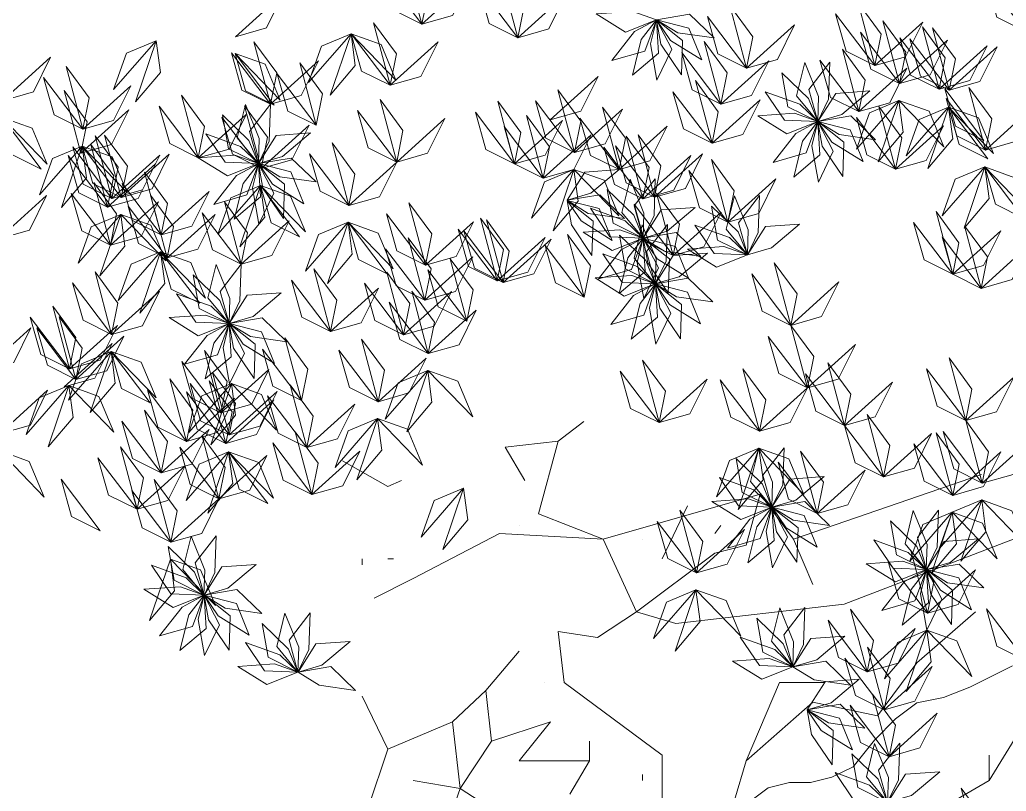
# Model space of a CAD drawing. Header units: inches. Extents: x 4350 to 28384, y -6772 to 993.
# Drawn here: x 19283.8 to 19375.3, y -796.6 to -725.1 of the extents above; entities that cross this region are included whole.
import ezdxf

# ---------------------------------------------------------------- set-up
doc = ezdxf.new("R2010")
doc.units = ezdxf.units.IN
doc.header["$MEASUREMENT"] = 0
doc.layers.add('ARREDAMENTO', color=2, linetype='Continuous', lineweight=18)

# ---------------------------------------------------------------- blocks, each defined once
blk = doc.blocks.new('jacaranda')
at = {"layer": 'ARREDAMENTO'}
for p, q in [((13867.78, 19412.984), (13865.418, 19414.801)), ((13869.598, 19406.259), (13867.78, 19412.984)), ((13872.687, 19412.439), (13867.78, 19412.984)), ((13870.87, 19409.349), (13872.687, 19412.439)), ((13872.687, 19412.439), (13872.687, 19412.439)), ((13887.772, 19411.166), (13883.592, 19408.804)), ((13841.246, 19397.899), (13811.44, 19409.349)), ((13828.524, 19409.894), (13845.971, 19403.897)), ((13883.592, 19408.804), (13882.32, 19409.349)), ((13845.971, 19403.897), (13849.061, 19408.077)), ((13850.333, 19403.351), (13849.061, 19408.077)), ((13849.061, 19408.077), (13863.6, 19403.897)), ((13855.785, 19406.986), (13858.148, 19402.079)), ((13863.6, 19403.897), (13869.598, 19406.259)), ((13852.696, 19405.169), (13853.241, 19404.442)), ((13871.415, 19405.169), (13871.415, 19405.169)), ((13845.971, 19403.897), (13844.154, 19399.716)), ((13859.965, 19403.897), (13859.965, 19403.897)), ((13863.6, 19403.897), (13860.511, 19397.172)), ((13873.233, 19404.442), (13863.6, 19403.897)), ((13881.229, 19400.262), (13873.233, 19404.442)), ((13853.241, 19402.624), (13850.333, 19403.351)), ((13860.511, 19397.172), (13853.241, 19402.624)), ((13883.047, 19402.079), (13883.592, 19402.079)), ((13885.955, 19402.079), (13885.955, 19401.534)), ((13884.864, 19398.444), (13881.229, 19400.262)), ((13856.876, 19396.082), (13841.246, 19397.899)), ((13834.521, 19392.447), (13829.069, 19397.172)), ((13860.511, 19397.172), (13856.876, 19396.082)), ((13864.145, 19394.809), (13860.511, 19397.172)), ((13860.511, 19397.172), (13864.145, 19394.809)), ((13867.78, 19395.355), (13864.145, 19394.809)), ((13867.235, 19390.629), (13867.78, 19395.355)), ((13874.505, 19389.902), (13871.415, 19393.537)), ((13838.156, 19387.54), (13834.521, 19392.447)), ((13843.063, 19390.629), (13847.243, 19390.629)), ((13847.243, 19390.629), (13850.333, 19383.359)), ((13858.148, 19383.905), (13867.235, 19390.629)), ((13869.053, 19390.629), (13869.053, 19390.629)), ((13873.96, 19385.177), (13874.505, 19389.902)), ((13874.505, 19389.902), (13877.595, 19386.994)), ((13883.592, 19384.45), (13885.955, 19389.357)), ((13844.154, 19388.812), (13838.156, 19387.54)), ((13850.333, 19383.359), (13844.154, 19388.812)), ((13871.415, 19383.359), (13868.507, 19386.994)), ((13868.507, 19386.994), (13873.96, 19385.177)), ((13877.595, 19386.994), (13876.868, 19380.815)), ((13883.592, 19384.45), (13877.595, 19386.994)), ((13827.797, 19381.542), (13824.889, 19386.267)), ((13864.872, 19383.359), (13864.872, 19385.177)), ((13873.96, 19385.177), (13873.96, 19385.177)), ((13873.96, 19385.177), (13876.868, 19380.815)), ((13827.797, 19383.905), (13827.797, 19383.905)), ((13827.797, 19383.905), (13827.797, 19381.542)), ((13858.148, 19378.998), (13858.148, 19383.905)), ((13885.41, 19378.998), (13883.592, 19384.45)), ((13851.423, 19379.725), (13850.333, 19383.359)), ((13871.415, 19383.359), (13864.872, 19383.359)), ((13864.872, 19383.359), (13866.69, 19380.27)), ((13859.965, 19382.087), (13859.965, 19381.542)), ((13832.158, 19378.998), (13827.797, 19381.542)), ((13876.868, 19380.815), (13881.229, 19381.542)), ((13876.868, 19380.815), (13873.233, 19378.452)), ((13879.412, 19373.545), (13876.868, 19380.815))]:
    blk.add_line(p, q, dxfattribs=at)
at = {"layer": 'ARREDAMENTO', "lineweight": 0}
for points in [[(13880.426, 19451.644), (13879.841, 19454.55), (13881.969, 19457.44), (13880.426, 19451.644)], [(13871.516, 19450.384), (13870.931, 19453.29), (13873.058, 19456.18), (13871.516, 19450.384)], [(13880.426, 19451.644), (13883.08, 19452.965), (13884.057, 19456.418), (13880.426, 19451.644)], [(13824.431, 19450.95), (13827.085, 19452.271), (13828.062, 19455.725), (13824.431, 19450.95)], [(13871.516, 19450.384), (13874.169, 19451.705), (13875.146, 19455.158), (13871.516, 19450.384)], [(13880.426, 19451.644), (13877.574, 19452.451), (13875.974, 19455.663), (13880.426, 19451.644)], [(13871.516, 19450.384), (13868.663, 19451.191), (13867.063, 19454.403), (13871.516, 19450.384)], [(13897.698, 19450.477), (13894.846, 19451.283), (13893.246, 19454.496), (13897.698, 19450.477)], [(13838.424, 19447.804), (13837.839, 19450.711), (13839.967, 19453.601), (13838.424, 19447.804)], [(13850.307, 19447.563), (13849.722, 19450.469), (13851.85, 19453.359), (13850.307, 19447.563)], [(13838.424, 19447.804), (13841.078, 19449.126), (13842.055, 19452.579), (13838.424, 19447.804)], [(13850.307, 19447.563), (13852.961, 19448.884), (13853.938, 19452.337), (13850.307, 19447.563)], [(13853.321, 19450.358), (13856.696, 19450.832), (13858.657, 19452.048), (13855.615, 19452.562), (13853.321, 19450.358)], [(13864.244, 19452.587), (13860.844, 19452.824), (13858.674, 19452.043), (13861.542, 19450.907), (13864.244, 19452.587)], [(13831.524, 19445.511), (13830.939, 19448.417), (13833.066, 19451.307), (13831.524, 19445.511)], [(13832.46, 19445.601), (13831.876, 19448.507), (13834.003, 19451.397), (13832.46, 19445.601)], [(13838.424, 19447.804), (13835.572, 19448.611), (13833.972, 19451.824), (13838.424, 19447.804)], [(13836.119, 19446.134), (13835.535, 19449.04), (13837.662, 19451.93), (13836.119, 19446.134)], [(13850.307, 19447.563), (13847.455, 19448.369), (13845.855, 19451.582), (13850.307, 19447.563)], [(13854.47, 19448.33), (13857.36, 19450.136), (13858.657, 19452.044), (13855.669, 19451.277), (13854.47, 19448.33)], [(13856.344, 19446.945), (13858.25, 19449.77), (13858.659, 19452.041), (13856.241, 19450.125), (13856.344, 19446.945)], [(13858.62, 19446.442), (13859.212, 19449.798), (13858.661, 19452.038), (13857.232, 19449.305), (13858.62, 19446.442)], [(13860.904, 19446.908), (13860.079, 19450.215), (13858.665, 19452.037), (13858.471, 19448.959), (13860.904, 19446.908)], [(13862.8, 19448.262), (13860.702, 19450.948), (13858.669, 19452.038), (13859.744, 19449.147), (13862.8, 19448.262)], [(13883.368, 19445.968), (13882.783, 19448.874), (13884.91, 19451.764), (13883.368, 19445.968)], [(13832.46, 19445.601), (13835.114, 19446.922), (13836.091, 19450.375), (13832.46, 19445.601)], [(13836.119, 19446.134), (13838.773, 19447.455), (13839.75, 19450.908), (13836.119, 19446.134)], [(13886.998, 19450.742), (13884.206, 19449.746), (13882.825, 19446.434), (13886.998, 19450.742)], [(13883.368, 19445.968), (13886.021, 19447.289), (13886.998, 19450.742), (13883.368, 19445.968)], [(13883.368, 19445.968), (13886.021, 19447.289), (13886.998, 19450.742), (13883.368, 19445.968)], [(13886.998, 19450.742), (13886.609, 19447.803), (13888.924, 19445.062), (13886.998, 19450.742)], [(13886.998, 19450.742), (13889.735, 19449.601), (13890.94, 19446.221), (13886.998, 19450.742)], [(13831.524, 19445.511), (13828.671, 19446.317), (13827.072, 19449.53), (13831.524, 19445.511)], [(13832.46, 19445.601), (13829.608, 19446.408), (13828.008, 19449.62), (13832.46, 19445.601)], [(13831.524, 19445.511), (13834.178, 19446.832), (13835.155, 19450.285), (13831.524, 19445.511)], [(13836.119, 19446.134), (13833.267, 19446.941), (13831.667, 19450.153), (13836.119, 19446.134)], [(13852.696, 19444.228), (13852.111, 19447.134), (13854.238, 19450.024), (13852.696, 19444.228)], [(13883.368, 19445.968), (13880.515, 19446.774), (13878.916, 19449.987), (13883.368, 19445.968)], [(13894.462, 19444.208), (13893.877, 19447.114), (13896.005, 19450.004), (13894.462, 19444.208)], [(13905.07, 19450.103), (13904.681, 19447.164), (13906.996, 19444.423), (13905.07, 19450.103)], [(13905.07, 19450.103), (13907.806, 19448.962), (13909.012, 19445.582), (13905.07, 19450.103)], [(13839.883, 19443.534), (13839.298, 19446.44), (13841.426, 19449.33), (13839.883, 19443.534)], [(13852.696, 19444.228), (13855.349, 19445.549), (13856.326, 19449.002), (13852.696, 19444.228)], [(13897.75, 19448.91), (13894.958, 19447.914), (13893.577, 19444.602), (13897.75, 19448.91)], [(13894.12, 19444.136), (13896.773, 19445.457), (13897.75, 19448.91), (13894.12, 19444.136)], [(13894.462, 19444.208), (13897.116, 19445.529), (13898.093, 19448.982), (13894.462, 19444.208)], [(13919.307, 19444.545), (13916.455, 19445.352), (13914.855, 19448.564), (13919.307, 19444.545)], [(13919.307, 19444.545), (13916.455, 19445.352), (13914.855, 19448.564), (13919.307, 19444.545)], [(13839.883, 19443.534), (13842.537, 19444.855), (13843.514, 19448.308), (13839.883, 19443.534)], [(13842.578, 19448.103), (13842.697, 19444.697), (13843.701, 19442.62), (13844.53, 19445.591), (13842.578, 19448.103)], [(13844.908, 19448.084), (13843.631, 19444.924), (13843.704, 19442.618), (13845.67, 19444.995), (13844.908, 19448.084)], [(13852.696, 19444.228), (13849.843, 19445.034), (13848.243, 19448.247), (13852.696, 19444.228)], [(13890.214, 19442.264), (13889.629, 19445.171), (13891.757, 19448.061), (13890.214, 19442.264)], [(13894.462, 19444.208), (13891.61, 19445.015), (13890.01, 19448.227), (13894.462, 19444.208)], [(13911.882, 19441.904), (13911.297, 19444.81), (13913.424, 19447.7), (13911.882, 19441.904)], [(13839.883, 19443.534), (13837.031, 19444.341), (13835.431, 19447.553), (13839.883, 19443.534)], [(13847.029, 19447.119), (13844.578, 19444.751), (13843.706, 19442.615), (13846.469, 19443.986), (13847.029, 19447.119)], [(13868.528, 19442.759), (13865.675, 19443.565), (13864.076, 19446.778), (13868.528, 19442.759)], [(13890.214, 19442.264), (13892.868, 19443.585), (13893.845, 19447.038), (13890.214, 19442.264)], [(13853.515, 19440.604), (13852.93, 19443.51), (13855.058, 19446.4), (13853.515, 19440.604)], [(13911.882, 19441.904), (13909.029, 19442.711), (13907.43, 19445.923), (13911.882, 19441.904)], [(13911.882, 19441.904), (13914.536, 19443.225), (13915.513, 19446.678), (13911.882, 19441.904)], [(13828.16, 19439.972), (13827.575, 19442.878), (13829.703, 19445.768), (13828.16, 19439.972)], [(13828.16, 19439.972), (13827.575, 19442.878), (13829.703, 19445.768), (13828.16, 19439.972)], [(13828.288, 19440.86), (13830.942, 19442.181), (13831.919, 19445.634), (13828.288, 19440.86)], [(13838.867, 19445.453), (13841.478, 19443.262), (13843.693, 19442.619), (13842.041, 19445.223), (13838.867, 19445.453)], [(13848.575, 19445.374), (13845.372, 19444.208), (13843.707, 19442.612), (13846.789, 19442.74), (13848.575, 19445.374)], [(13853.515, 19440.604), (13856.169, 19441.925), (13857.146, 19445.378), (13853.515, 19440.604)], [(13866.269, 19439.746), (13865.684, 19442.652), (13867.812, 19445.542), (13866.269, 19439.746)], [(13901.162, 19439.257), (13900.577, 19442.163), (13902.704, 19445.053), (13901.162, 19439.257)], [(13912.066, 19439.688), (13911.481, 19442.595), (13913.608, 19445.485), (13912.066, 19439.688)], [(13828.16, 19439.972), (13825.308, 19440.778), (13823.708, 19443.991), (13828.16, 19439.972)], [(13828.16, 19439.972), (13825.308, 19440.778), (13823.708, 19443.991), (13828.16, 19439.972)], [(13828.16, 19439.972), (13830.814, 19441.293), (13831.791, 19444.746), (13828.16, 19439.972)], [(13828.16, 19439.972), (13830.814, 19441.293), (13831.791, 19444.746), (13828.16, 19439.972)], [(13836.172, 19444.567), (13833.38, 19443.572), (13831.998, 19440.26), (13836.172, 19444.567)], [(13836.172, 19444.567), (13835.782, 19441.629), (13838.098, 19438.887), (13836.172, 19444.567)], [(13836.492, 19438.202), (13835.907, 19441.108), (13838.035, 19443.998), (13836.492, 19438.202)], [(13836.172, 19444.567), (13838.908, 19443.426), (13840.113, 19440.046), (13836.172, 19444.567)], [(13853.515, 19440.604), (13850.663, 19441.411), (13849.063, 19444.623), (13853.515, 19440.604)], [(13866.269, 19439.746), (13868.923, 19441.067), (13869.9, 19444.52), (13866.269, 19439.746)], [(13871.828, 19438.693), (13871.243, 19441.599), (13873.371, 19444.489), (13871.828, 19438.693)], [(13882.762, 19438.861), (13882.177, 19441.767), (13884.304, 19444.657), (13882.762, 19438.861)], [(13894.462, 19444.208), (13894.581, 19440.802), (13895.585, 19438.725), (13896.415, 19441.696), (13894.462, 19444.208)], [(13895.341, 19438.258), (13894.756, 19441.165), (13896.883, 19444.055), (13895.341, 19438.258)], [(13896.793, 19444.189), (13895.516, 19441.029), (13895.589, 19438.723), (13897.555, 19441.1), (13896.793, 19444.189)], [(13901.162, 19439.257), (13903.815, 19440.578), (13904.792, 19444.031), (13901.162, 19439.257)], [(13831.576, 19443.944), (13828.784, 19442.948), (13827.402, 19439.636), (13831.576, 19443.944)], [(13827.946, 19439.169), (13830.599, 19440.491), (13831.576, 19443.944), (13827.946, 19439.169)], [(13831.576, 19443.944), (13831.187, 19441.005), (13833.502, 19438.263), (13831.576, 19443.944)], [(13831.576, 19443.944), (13834.312, 19442.803), (13835.518, 19439.422), (13831.576, 19443.944)], [(13838.354, 19440.923), (13841.729, 19441.397), (13843.689, 19442.613), (13840.648, 19443.127), (13838.354, 19440.923)], [(13849.277, 19443.152), (13845.877, 19443.389), (13843.707, 19442.608), (13846.574, 19441.472), (13849.277, 19443.152)], [(13862.136, 19438.154), (13861.551, 19441.06), (13863.678, 19443.95), (13862.136, 19438.154)], [(13866.269, 19439.746), (13863.417, 19440.552), (13861.817, 19443.765), (13866.269, 19439.746)], [(13869.174, 19437.372), (13868.589, 19440.278), (13870.717, 19443.168), (13869.174, 19437.372)], [(13871.828, 19438.693), (13874.482, 19440.014), (13875.459, 19443.467), (13871.828, 19438.693)], [(13882.762, 19438.861), (13885.415, 19440.182), (13886.392, 19443.635), (13882.762, 19438.861)], [(13898.914, 19443.224), (13896.462, 19440.856), (13895.591, 19438.72), (13898.354, 19440.092), (13898.914, 19443.224)], [(13901.162, 19439.257), (13898.309, 19440.064), (13896.71, 19443.276), (13901.162, 19439.257)], [(13912.066, 19439.688), (13909.213, 19440.495), (13907.614, 19443.708), (13912.066, 19439.688)], [(13836.492, 19438.202), (13833.64, 19439.008), (13832.04, 19442.221), (13836.492, 19438.202)], [(13836.492, 19438.202), (13839.146, 19439.523), (13840.123, 19442.976), (13836.492, 19438.202)], [(13839.503, 19438.895), (13842.393, 19440.701), (13843.69, 19442.609), (13840.702, 19441.842), (13839.503, 19438.895)], [(13841.377, 19437.51), (13843.283, 19440.335), (13843.691, 19442.606), (13841.274, 19440.69), (13841.377, 19437.51)], [(13843.653, 19437.006), (13844.244, 19440.363), (13843.694, 19442.603), (13842.265, 19439.87), (13843.653, 19437.006)], [(13845.936, 19437.472), (13845.111, 19440.78), (13843.698, 19442.602), (13843.504, 19439.524), (13845.936, 19437.472)], [(13847.833, 19438.827), (13845.734, 19441.513), (13843.701, 19442.603), (13844.776, 19439.712), (13847.833, 19438.827)], [(13862.136, 19438.154), (13859.283, 19438.961), (13857.684, 19442.173), (13862.136, 19438.154)], [(13862.136, 19438.154), (13864.79, 19439.475), (13865.767, 19442.928), (13862.136, 19438.154)], [(13871.828, 19438.693), (13868.976, 19439.5), (13867.376, 19442.712), (13871.828, 19438.693)], [(13869.174, 19437.372), (13871.828, 19438.693), (13872.805, 19442.146), (13869.174, 19437.372)], [(13882.762, 19438.861), (13879.909, 19439.668), (13878.31, 19442.88), (13882.762, 19438.861)], [(13895.341, 19438.258), (13892.488, 19439.065), (13890.889, 19442.278), (13895.341, 19438.258)], [(13895.341, 19438.258), (13897.995, 19439.579), (13898.972, 19443.032), (13895.341, 19438.258)], [(13919.36, 19442.978), (13916.567, 19441.983), (13915.186, 19438.671), (13919.36, 19442.978)], [(13915.729, 19438.204), (13918.383, 19439.525), (13919.36, 19442.978), (13915.729, 19438.204)], [(13858.835, 19435.597), (13858.25, 19438.504), (13860.378, 19441.394), (13858.835, 19435.597)], [(13859.919, 19435.451), (13859.334, 19438.358), (13861.462, 19441.248), (13859.919, 19435.451)], [(13869.174, 19437.372), (13866.322, 19438.179), (13864.722, 19441.391), (13869.174, 19437.372)], [(13890.752, 19441.558), (13893.363, 19439.367), (13895.578, 19438.724), (13893.926, 19441.328), (13890.752, 19441.558)], [(13900.459, 19441.479), (13897.257, 19440.313), (13895.592, 19438.717), (13898.674, 19438.846), (13900.459, 19441.479)], [(13908.303, 19435.563), (13907.718, 19438.469), (13909.846, 19441.359), (13908.303, 19435.563)], [(13909.18, 19435.486), (13908.596, 19438.392), (13910.723, 19441.282), (13909.18, 19435.486)], [(13858.835, 19435.597), (13861.489, 19436.919), (13862.466, 19440.372), (13858.835, 19435.597)], [(13887.214, 19434.842), (13886.629, 19437.748), (13888.756, 19440.638), (13887.214, 19434.842)], [(13911.934, 19440.337), (13909.142, 19439.342), (13907.76, 19436.03), (13911.934, 19440.337)], [(13908.303, 19435.563), (13910.957, 19436.884), (13911.934, 19440.337), (13908.303, 19435.563)], [(13909.586, 19434.682), (13909.002, 19437.588), (13911.129, 19440.478), (13909.586, 19434.682)], [(13911.934, 19440.337), (13911.545, 19437.398), (13913.86, 19434.657), (13911.934, 19440.337)], [(13911.934, 19440.337), (13914.67, 19439.196), (13915.876, 19435.816), (13911.934, 19440.337)], [(13858.835, 19435.597), (13855.983, 19436.404), (13854.383, 19439.617), (13858.835, 19435.597)], [(13859.919, 19435.451), (13857.067, 19436.258), (13855.467, 19439.47), (13859.919, 19435.451)], [(13859.919, 19435.451), (13862.573, 19436.772), (13863.55, 19440.225), (13859.919, 19435.451)], [(13887.214, 19434.842), (13889.868, 19436.163), (13890.845, 19439.616), (13887.214, 19434.842)], [(13901.162, 19439.257), (13897.761, 19439.494), (13895.591, 19438.713), (13898.459, 19437.577), (13901.162, 19439.257)], [(13908.303, 19435.563), (13905.451, 19436.37), (13903.851, 19439.582), (13908.303, 19435.563)], [(13909.18, 19435.486), (13906.328, 19436.293), (13904.728, 19439.505), (13909.18, 19435.486)], [(13909.18, 19435.486), (13911.834, 19436.807), (13912.811, 19440.26), (13909.18, 19435.486)], [(13909.586, 19434.682), (13912.24, 19436.003), (13913.217, 19439.456), (13909.586, 19434.682)], [(13852.035, 19433.297), (13851.45, 19436.203), (13853.577, 19439.093), (13852.035, 19433.297)], [(13887.214, 19434.842), (13884.361, 19435.649), (13882.762, 19438.861), (13887.214, 19434.842)], [(13890.238, 19437.028), (13893.614, 19437.502), (13895.574, 19438.718), (13892.533, 19439.232), (13890.238, 19437.028)], [(13891.387, 19435), (13894.278, 19436.806), (13895.574, 19438.714), (13892.587, 19437.947), (13891.387, 19435)], [(13893.262, 19433.615), (13895.167, 19436.441), (13895.576, 19438.711), (13893.158, 19436.795), (13893.262, 19433.615)], [(13895.537, 19433.112), (13896.129, 19436.468), (13895.579, 19438.708), (13894.149, 19435.975), (13895.537, 19433.112)], [(13897.821, 19433.578), (13896.996, 19436.885), (13895.582, 19438.707), (13895.388, 19435.629), (13897.821, 19433.578)], [(13899.717, 19434.932), (13897.619, 19437.618), (13895.586, 19438.708), (13896.661, 19435.817), (13899.717, 19434.932)], [(13909.586, 19434.682), (13906.734, 19435.489), (13905.134, 19438.701), (13909.586, 19434.682)], [(13828.213, 19438.405), (13825.42, 19437.409), (13824.039, 19434.097), (13828.213, 19438.405)], [(13824.582, 19433.631), (13827.236, 19434.952), (13828.213, 19438.405), (13824.582, 19433.631)], [(13828.213, 19438.405), (13827.823, 19435.466), (13830.139, 19432.724), (13828.213, 19438.405)], [(13828.213, 19438.405), (13830.949, 19437.264), (13832.154, 19433.884), (13828.213, 19438.405)], [(13852.035, 19433.297), (13854.689, 19434.618), (13855.666, 19438.071), (13852.035, 19433.297)], [(13862.136, 19438.154), (13864.747, 19435.963), (13866.962, 19435.32), (13865.31, 19437.924), (13862.136, 19438.154)], [(13866.322, 19438.179), (13863.529, 19437.183), (13862.148, 19433.871), (13866.322, 19438.179)], [(13866.322, 19438.179), (13865.932, 19435.24), (13868.248, 19432.498), (13866.322, 19438.179)], [(13866.322, 19438.179), (13869.058, 19437.038), (13870.263, 19433.657), (13866.322, 19438.179)], [(13904.606, 19432.11), (13904.021, 19435.016), (13906.148, 19437.906), (13904.606, 19432.11)], [(13852.035, 19433.297), (13849.182, 19434.104), (13847.583, 19437.316), (13852.035, 19433.297)], [(13858.776, 19437.301), (13858.895, 19433.894), (13859.899, 19431.818), (13860.728, 19434.788), (13858.776, 19437.301)], [(13861.106, 19437.282), (13859.83, 19434.121), (13859.902, 19431.816), (13861.868, 19434.192), (13861.106, 19437.282)], [(13895.393, 19436.691), (13892.601, 19435.696), (13891.219, 19432.384), (13895.393, 19436.691)], [(13891.763, 19431.917), (13894.416, 19433.238), (13895.393, 19436.691), (13891.763, 19431.917)], [(13895.393, 19436.691), (13895.004, 19433.753), (13897.319, 19431.011), (13895.393, 19436.691)], [(13895.393, 19436.691), (13898.129, 19435.55), (13899.335, 19432.17), (13895.393, 19436.691)], [(13904.606, 19432.11), (13907.259, 19433.431), (13908.236, 19436.884), (13904.606, 19432.11)], [(13909.319, 19431.156), (13908.734, 19434.062), (13910.861, 19436.952), (13909.319, 19431.156)], [(13849.104, 19435.75), (13849.223, 19432.344), (13850.227, 19430.267), (13851.057, 19433.238), (13849.104, 19435.75)], [(13851.434, 19435.731), (13850.158, 19432.571), (13850.23, 19430.265), (13852.197, 19432.642), (13851.434, 19435.731)], [(13857.114, 19430.192), (13856.529, 19433.098), (13858.656, 19435.988), (13857.114, 19430.192)], [(13863.228, 19436.316), (13860.776, 19433.949), (13859.904, 19431.813), (13862.667, 19433.184), (13863.228, 19436.316)], [(13861.623, 19433.624), (13864.998, 19434.098), (13866.958, 19435.314), (13863.917, 19435.828), (13861.623, 19433.624)], [(13904.606, 19432.11), (13901.753, 19432.916), (13900.153, 19436.129), (13904.606, 19432.11)], [(13904.043, 19429.986), (13903.458, 19432.892), (13905.586, 19435.782), (13904.043, 19429.986)], [(13909.319, 19431.156), (13911.973, 19432.477), (13912.95, 19435.93), (13909.319, 19431.156)], [(13919.685, 19431.727), (13916.832, 19432.534), (13915.233, 19435.747), (13919.685, 19431.727)], [(13857.114, 19430.192), (13859.768, 19431.513), (13860.745, 19434.966), (13857.114, 19430.192)], [(13862.771, 19431.596), (13865.662, 19433.402), (13866.958, 19435.31), (13863.971, 19434.543), (13862.771, 19431.596)], [(13864.646, 19430.211), (13866.552, 19433.036), (13866.96, 19435.307), (13864.543, 19433.391), (13864.646, 19430.211)], [(13880.084, 19429.294), (13879.499, 19432.2), (13881.627, 19435.09), (13880.084, 19429.294)], [(13897.179, 19429.388), (13896.594, 19432.295), (13898.721, 19435.185), (13897.179, 19429.388)], [(13909.319, 19431.156), (13906.466, 19431.963), (13904.867, 19435.175), (13909.319, 19431.156)], [(13831.192, 19428.475), (13830.607, 19431.381), (13832.734, 19434.271), (13831.192, 19428.475)], [(13853.556, 19434.766), (13851.104, 19432.398), (13850.233, 19430.262), (13852.995, 19431.634), (13853.556, 19434.766)], [(13857.114, 19430.192), (13854.261, 19430.999), (13852.662, 19434.211), (13857.114, 19430.192)], [(13855.065, 19434.651), (13857.676, 19432.46), (13859.892, 19431.817), (13858.239, 19434.421), (13855.065, 19434.651)], [(13864.773, 19434.572), (13861.57, 19433.406), (13859.905, 19431.809), (13862.987, 19431.938), (13864.773, 19434.572)], [(13880.084, 19429.294), (13882.738, 19430.615), (13883.715, 19434.068), (13880.084, 19429.294)], [(13897.179, 19429.388), (13899.832, 19430.709), (13900.809, 19434.163), (13897.179, 19429.388)], [(13904.043, 19429.986), (13901.191, 19430.793), (13899.591, 19434.005), (13904.043, 19429.986)], [(13904.043, 19429.986), (13906.697, 19431.307), (13907.674, 19434.76), (13904.043, 19429.986)], [(13908.356, 19433.996), (13905.563, 19433.001), (13904.182, 19429.689), (13908.356, 19433.996)], [(13908.356, 19433.996), (13907.966, 19431.057), (13910.282, 19428.316), (13908.356, 19433.996)], [(13908.356, 19433.996), (13911.092, 19432.855), (13912.297, 19429.475), (13908.356, 19433.996)], [(13831.192, 19428.475), (13833.846, 19429.796), (13834.823, 19433.249), (13831.192, 19428.475)], [(13845.394, 19433.1), (13848.005, 19430.91), (13850.22, 19430.266), (13848.567, 19432.871), (13845.394, 19433.1)], [(13855.101, 19433.021), (13851.898, 19431.855), (13850.234, 19430.259), (13853.315, 19430.388), (13855.101, 19433.021)], [(13857.651, 19433.072), (13857.77, 19429.665), (13858.774, 19427.589), (13859.603, 19430.559), (13857.651, 19433.072)], [(13859.981, 19433.053), (13858.704, 19429.892), (13858.777, 19427.587), (13860.743, 19429.963), (13859.981, 19433.053)], [(13872.898, 19427.697), (13872.313, 19430.603), (13874.44, 19433.493), (13872.898, 19427.697)], [(13873.438, 19427.856), (13872.854, 19430.763), (13874.981, 19433.653), (13873.438, 19427.856)], [(13880.084, 19429.294), (13877.232, 19430.1), (13875.632, 19433.313), (13880.084, 19429.294)], [(13887.266, 19433.275), (13884.474, 19432.28), (13883.092, 19428.968), (13887.266, 19433.275)], [(13883.635, 19428.501), (13886.289, 19429.822), (13887.266, 19433.275), (13883.635, 19428.501)], [(13887.266, 19433.275), (13886.876, 19430.336), (13889.192, 19427.595), (13887.266, 19433.275)], [(13887.266, 19433.275), (13890.002, 19432.134), (13891.208, 19428.754), (13887.266, 19433.275)], [(13897.179, 19429.388), (13894.326, 19430.195), (13892.726, 19433.408), (13897.179, 19429.388)], [(13831.192, 19428.475), (13828.339, 19429.282), (13826.74, 19432.494), (13831.192, 19428.475)], [(13828.538, 19427.154), (13827.953, 19430.06), (13830.081, 19432.95), (13828.538, 19427.154)], [(13854.552, 19430.12), (13857.927, 19430.595), (13859.887, 19431.81), (13856.846, 19432.325), (13854.552, 19430.12)], [(13862.102, 19432.087), (13859.651, 19429.72), (13858.779, 19427.584), (13861.542, 19428.955), (13862.102, 19432.087)], [(13865.475, 19432.349), (13862.075, 19432.587), (13859.905, 19431.806), (13862.772, 19430.67), (13865.475, 19432.349)], [(13865.371, 19426.348), (13864.787, 19429.254), (13866.914, 19432.144), (13865.371, 19426.348)], [(13872.898, 19427.697), (13875.551, 19429.018), (13876.528, 19432.471), (13872.898, 19427.697)], [(13873.438, 19427.856), (13876.092, 19429.177), (13877.069, 19432.63), (13873.438, 19427.856)], [(13828.538, 19427.154), (13825.686, 19427.961), (13824.086, 19431.173), (13828.538, 19427.154)], [(13828.538, 19427.154), (13831.192, 19428.475), (13832.169, 19431.928), (13828.538, 19427.154)], [(13855.701, 19428.093), (13858.591, 19429.899), (13859.888, 19431.807), (13856.9, 19431.04), (13855.701, 19428.093)], [(13857.575, 19426.707), (13859.481, 19429.533), (13859.889, 19431.803), (13857.472, 19429.888), (13857.575, 19426.707)], [(13859.851, 19426.204), (13860.442, 19429.561), (13859.892, 19431.801), (13858.463, 19429.068), (13859.851, 19426.204)], [(13862.134, 19426.67), (13861.31, 19429.977), (13859.896, 19431.8), (13859.702, 19428.722), (13862.134, 19426.67)], [(13864.031, 19428.025), (13861.932, 19430.711), (13859.899, 19431.801), (13860.974, 19428.909), (13864.031, 19428.025)], [(13872.898, 19427.697), (13870.045, 19428.504), (13868.446, 19431.716), (13872.898, 19427.697)], [(13873.438, 19427.856), (13870.586, 19428.663), (13868.986, 19431.876), (13873.438, 19427.856)], [(13880.158, 19426.052), (13879.573, 19428.958), (13881.7, 19431.848), (13880.158, 19426.052)], [(13855.803, 19430.799), (13852.403, 19431.037), (13850.233, 19430.255), (13853.101, 19429.12), (13855.803, 19430.799)], [(13853.94, 19430.422), (13856.551, 19428.231), (13858.766, 19427.588), (13857.114, 19430.192), (13853.94, 19430.422)], [(13863.648, 19430.343), (13860.445, 19429.177), (13858.78, 19427.58), (13861.862, 19427.709), (13863.648, 19430.343)], [(13865.371, 19426.348), (13868.025, 19427.669), (13869.002, 19431.122), (13865.371, 19426.348)], [(13880.158, 19426.052), (13882.811, 19427.373), (13883.788, 19430.826), (13880.158, 19426.052)], [(13904.658, 19430.543), (13901.866, 19429.547), (13900.484, 19426.235), (13904.658, 19430.543)], [(13901.027, 19425.769), (13903.681, 19427.09), (13904.658, 19430.543), (13901.027, 19425.769)], [(13904.658, 19430.543), (13904.268, 19427.604), (13906.584, 19424.862), (13904.658, 19430.543)], [(13904.658, 19430.543), (13907.394, 19429.402), (13908.599, 19426.022), (13904.658, 19430.543)], [(13846.205, 19423.725), (13845.621, 19426.631), (13847.748, 19429.521), (13846.205, 19423.725)], [(13876.25, 19424.107), (13875.665, 19427.013), (13877.793, 19429.903), (13876.25, 19424.107)], [(13880.158, 19426.052), (13877.305, 19426.859), (13875.706, 19430.071), (13880.158, 19426.052)], [(13897.179, 19429.388), (13897.298, 19425.982), (13898.302, 19423.905), (13899.131, 19426.876), (13897.179, 19429.388)], [(13899.509, 19429.369), (13898.232, 19426.209), (13898.305, 19423.904), (13900.271, 19426.28), (13899.509, 19429.369)], [(13846.205, 19423.725), (13848.859, 19425.046), (13849.836, 19428.499), (13846.205, 19423.725)], [(13876.25, 19424.107), (13878.904, 19425.428), (13879.881, 19428.881), (13876.25, 19424.107)], [(13882.124, 19422.854), (13881.539, 19425.76), (13883.666, 19428.65), (13882.124, 19422.854)], [(13888.893, 19423.153), (13888.308, 19426.06), (13890.436, 19428.95), (13888.893, 19423.153)], [(13909.2, 19422.882), (13908.615, 19425.788), (13910.742, 19428.678), (13909.2, 19422.882)], [(13846.205, 19423.725), (13843.353, 19424.532), (13841.753, 19427.744), (13846.205, 19423.725)], [(13853.427, 19425.891), (13856.802, 19426.366), (13858.762, 19427.581), (13855.721, 19428.096), (13853.427, 19425.891)], [(13854.576, 19423.864), (13857.466, 19425.67), (13858.763, 19427.578), (13855.775, 19426.811), (13854.576, 19423.864)], [(13856.45, 19422.478), (13858.356, 19425.304), (13858.764, 19427.574), (13856.347, 19425.659), (13856.45, 19422.478)], [(13858.726, 19421.975), (13859.317, 19425.332), (13858.767, 19427.572), (13857.338, 19424.839), (13858.726, 19421.975)], [(13861.009, 19422.441), (13860.184, 19425.748), (13858.771, 19427.571), (13858.577, 19424.493), (13861.009, 19422.441)], [(13862.906, 19423.796), (13860.807, 19426.482), (13858.774, 19427.572), (13859.849, 19424.68), (13862.906, 19423.796)], [(13864.35, 19428.12), (13860.95, 19428.358), (13858.78, 19427.577), (13861.647, 19426.441), (13864.35, 19428.12)], [(13882.124, 19422.854), (13884.777, 19424.175), (13885.754, 19427.628), (13882.124, 19422.854)], [(13888.893, 19423.153), (13891.547, 19424.474), (13892.524, 19427.927), (13888.893, 19423.153)], [(13901.63, 19428.404), (13899.179, 19426.036), (13898.307, 19423.901), (13901.07, 19425.272), (13901.63, 19428.404)], [(13909.2, 19422.882), (13911.854, 19424.203), (13912.831, 19427.656), (13909.2, 19422.882)], [(13882.124, 19422.854), (13879.271, 19423.66), (13877.672, 19426.873), (13882.124, 19422.854)], [(13879.827, 19421.107), (13879.242, 19424.014), (13881.37, 19426.904), (13879.827, 19421.107)], [(13888.893, 19423.153), (13886.041, 19423.96), (13884.441, 19427.173), (13888.893, 19423.153)], [(13893.468, 19426.739), (13896.079, 19424.548), (13898.294, 19423.904), (13896.642, 19426.509), (13893.468, 19426.739)], [(13903.176, 19426.66), (13899.973, 19425.494), (13898.308, 19423.897), (13901.39, 19424.026), (13903.176, 19426.66)], [(13909.2, 19422.882), (13906.347, 19423.688), (13904.748, 19426.901), (13909.2, 19422.882)], [(13879.827, 19421.107), (13882.481, 19422.428), (13883.458, 19425.882), (13879.827, 19421.107)], [(13879.827, 19421.107), (13876.975, 19421.914), (13875.375, 19425.127), (13879.827, 19421.107)], [(13913.119, 19419.704), (13912.534, 19422.61), (13914.662, 19425.5), (13913.119, 19419.704)], [(13892.955, 19422.208), (13896.33, 19422.683), (13898.29, 19423.898), (13895.249, 19424.413), (13892.955, 19422.208)], [(13894.104, 19420.18), (13896.994, 19421.987), (13898.29, 19423.894), (13895.303, 19423.128), (13894.104, 19420.18)], [(13895.978, 19418.795), (13897.884, 19421.621), (13898.292, 19423.891), (13895.875, 19421.975), (13895.978, 19418.795)], [(13898.254, 19418.292), (13898.845, 19421.649), (13898.295, 19423.889), (13896.866, 19421.155), (13898.254, 19418.292)], [(13900.537, 19418.758), (13899.712, 19422.065), (13898.299, 19423.888), (13898.105, 19420.809), (13900.537, 19418.758)], [(13902.434, 19420.113), (13900.335, 19422.798), (13898.302, 19423.888), (13899.377, 19420.997), (13902.434, 19420.113)], [(13903.878, 19424.437), (13900.478, 19424.675), (13898.308, 19423.893), (13901.175, 19422.758), (13903.878, 19424.437)], [(13912.508, 19418.715), (13911.923, 19421.621), (13914.051, 19424.511), (13912.508, 19418.715)], [(13913.119, 19419.704), (13915.773, 19421.025), (13916.75, 19424.478), (13913.119, 19419.704)], [(13844.663, 19417.929), (13844.078, 19420.835), (13846.205, 19423.725), (13844.663, 19417.929)], [(13913.119, 19419.704), (13910.267, 19420.511), (13908.667, 19423.723), (13913.119, 19419.704)], [(13912.508, 19418.715), (13915.162, 19420.036), (13916.139, 19423.489), (13912.508, 19418.715)], [(13921.132, 19419.48), (13918.28, 19420.287), (13916.68, 19423.499), (13921.132, 19419.48)], [(13844.663, 19417.929), (13847.317, 19419.25), (13848.294, 19422.703), (13844.663, 19417.929)], [(13884.485, 19416.652), (13883.9, 19419.558), (13886.027, 19422.448), (13884.485, 19416.652)], [(13891.58, 19416.757), (13890.995, 19419.663), (13893.122, 19422.553), (13891.58, 19416.757)], [(13912.508, 19418.715), (13909.656, 19419.522), (13908.056, 19422.734), (13912.508, 19418.715)], [(13913.599, 19418.013), (13910.747, 19418.82), (13909.147, 19422.033), (13913.599, 19418.013)], [(13844.663, 19417.929), (13841.81, 19418.736), (13840.211, 19421.948), (13844.663, 19417.929)], [(13884.485, 19416.652), (13887.138, 19417.973), (13888.115, 19421.426), (13884.485, 19416.652)], [(13891.58, 19416.757), (13894.233, 19418.078), (13895.21, 19421.531), (13891.58, 19416.757)], [(13899.058, 19415.611), (13898.473, 19418.517), (13900.601, 19421.407), (13899.058, 19415.611)], [(13909.252, 19421.315), (13906.46, 19420.319), (13905.078, 19417.007), (13909.252, 19421.315)], [(13905.621, 19416.541), (13908.275, 19417.862), (13909.252, 19421.315), (13905.621, 19416.541)], [(13909.252, 19421.315), (13908.863, 19418.376), (13911.178, 19415.634), (13909.252, 19421.315)], [(13909.252, 19421.315), (13911.988, 19420.174), (13913.194, 19416.794), (13909.252, 19421.315)], [(13829.985, 19414.907), (13829.401, 19417.813), (13831.528, 19420.703), (13829.985, 19414.907)], [(13841.226, 19414.448), (13840.641, 19417.354), (13842.768, 19420.244), (13841.226, 19414.448)], [(13858.411, 19414.708), (13857.827, 19417.614), (13859.954, 19420.504), (13858.411, 19414.708)], [(13884.485, 19416.652), (13881.632, 19417.458), (13880.033, 19420.671), (13884.485, 19416.652)], [(13899.058, 19415.611), (13901.712, 19416.932), (13902.689, 19420.385), (13899.058, 19415.611)], [(13829.985, 19414.907), (13832.639, 19416.228), (13833.616, 19419.681), (13829.985, 19414.907)], [(13849.115, 19413.91), (13848.53, 19416.816), (13850.658, 19419.706), (13849.115, 19413.91)], [(13858.411, 19414.708), (13861.065, 19416.029), (13862.042, 19419.482), (13858.411, 19414.708)], [(13879.88, 19419.54), (13877.087, 19418.545), (13875.706, 19415.233), (13879.88, 19419.54)], [(13879.88, 19419.54), (13879.49, 19416.602), (13881.806, 19413.86), (13879.88, 19419.54)], [(13879.88, 19419.54), (13882.616, 19418.4), (13883.821, 19415.019), (13879.88, 19419.54)], [(13899.058, 19415.611), (13896.206, 19416.418), (13894.606, 19419.63), (13899.058, 19415.611)], [(13898.295, 19413.57), (13897.71, 19416.476), (13899.837, 19419.366), (13898.295, 19413.57)], [(13829.985, 19414.907), (13827.133, 19415.713), (13825.533, 19418.926), (13829.985, 19414.907)], [(13841.226, 19414.448), (13838.373, 19415.255), (13836.773, 19418.467), (13841.226, 19414.448)], [(13841.226, 19414.448), (13843.879, 19415.769), (13844.856, 19419.222), (13841.226, 19414.448)], [(13849.115, 19413.91), (13851.769, 19415.231), (13852.746, 19418.684), (13849.115, 19413.91)], [(13858.411, 19414.708), (13855.559, 19415.515), (13853.959, 19418.727), (13858.411, 19414.708)], [(13898.612, 19412.791), (13898.027, 19415.697), (13900.155, 19418.587), (13898.612, 19412.791)], [(13898.295, 19413.57), (13900.949, 19414.891), (13901.926, 19418.344), (13898.295, 19413.57)], [(13902.254, 19412.973), (13901.67, 19415.879), (13903.797, 19418.769), (13902.254, 19412.973)], [(13849.115, 19413.91), (13846.263, 19414.717), (13844.663, 19417.929), (13849.115, 19413.91)], [(13891.101, 19412.405), (13890.516, 19415.312), (13892.643, 19418.202), (13891.101, 19412.405)], [(13898.295, 19413.57), (13895.442, 19414.377), (13893.843, 19417.589), (13898.295, 19413.57)], [(13898.088, 19418.326), (13895.296, 19417.33), (13893.914, 19414.018), (13898.088, 19418.326)], [(13898.088, 19418.326), (13897.699, 19415.387), (13900.014, 19412.645), (13898.088, 19418.326)], [(13898.088, 19418.326), (13900.824, 19417.185), (13902.03, 19413.805), (13898.088, 19418.326)], [(13898.612, 19412.791), (13901.266, 19414.112), (13902.243, 19417.565), (13898.612, 19412.791)], [(13902.254, 19412.973), (13904.908, 19414.294), (13905.885, 19417.747), (13902.254, 19412.973)], [(13913.172, 19418.137), (13910.379, 19417.141), (13908.998, 19413.829), (13913.172, 19418.137)], [(13913.172, 19418.137), (13912.782, 19415.198), (13915.098, 19412.457), (13913.172, 19418.137)], [(13913.172, 19418.137), (13915.908, 19416.996), (13917.113, 19413.616), (13913.172, 19418.137)], [(13919.59, 19413.684), (13916.737, 19414.49), (13915.138, 19417.703), (13919.59, 19413.684)], [(13891.101, 19412.405), (13893.755, 19413.727), (13894.732, 19417.18), (13891.101, 19412.405)], [(13898.612, 19412.791), (13895.76, 19413.597), (13894.16, 19416.81), (13898.612, 19412.791)], [(13902.254, 19412.973), (13899.402, 19413.78), (13897.802, 19416.992), (13902.254, 19412.973)], [(13891.101, 19412.405), (13888.248, 19413.212), (13886.649, 19416.425), (13891.101, 19412.405)], [(13904.609, 19410.062), (13904.024, 19412.968), (13906.152, 19415.858), (13904.609, 19410.062)], [(13828.443, 19409.11), (13827.858, 19412.017), (13829.985, 19414.907), (13828.443, 19409.11)], [(13837.595, 19409.674), (13837.01, 19412.58), (13839.137, 19415.47), (13837.595, 19409.674)], [(13884.537, 19415.085), (13881.745, 19414.089), (13880.363, 19410.777), (13884.537, 19415.085)], [(13884.537, 19415.085), (13884.147, 19412.146), (13886.463, 19409.404), (13884.537, 19415.085)], [(13884.537, 19415.085), (13887.273, 19413.944), (13888.478, 19410.564), (13884.537, 19415.085)], [(13904.609, 19410.062), (13907.263, 19411.383), (13908.24, 19414.836), (13904.609, 19410.062)], [(13828.443, 19409.11), (13831.097, 19410.431), (13832.074, 19413.884), (13828.443, 19409.11)], [(13831.179, 19407.969), (13830.594, 19410.876), (13832.722, 19413.766), (13831.179, 19407.969)], [(13837.595, 19409.674), (13840.249, 19410.995), (13841.226, 19414.448), (13837.595, 19409.674)], [(13890.622, 19408.054), (13890.037, 19410.96), (13892.164, 19413.85), (13890.622, 19408.054)], [(13904.609, 19410.062), (13901.757, 19410.869), (13900.157, 19414.081), (13904.609, 19410.062)], [(13828.443, 19409.11), (13825.59, 19409.917), (13823.991, 19413.129), (13828.443, 19409.11)], [(13837.595, 19409.674), (13834.742, 19410.481), (13833.143, 19413.693), (13837.595, 19409.674)], [(13899.246, 19407.652), (13898.661, 19410.558), (13900.789, 19413.448), (13899.246, 19407.652)], [(13831.179, 19407.969), (13828.327, 19408.776), (13826.727, 19411.989), (13831.179, 19407.969)], [(13831.179, 19407.969), (13833.833, 19409.29), (13834.81, 19412.743), (13831.179, 19407.969)], [(13843.76, 19406.284), (13843.175, 19409.19), (13845.303, 19412.08), (13843.76, 19406.284)], [(13849.167, 19412.343), (13846.375, 19411.348), (13844.994, 19408.036), (13849.167, 19412.343)], [(13846.837, 19412.362), (13846.956, 19408.956), (13847.96, 19406.879), (13848.79, 19409.85), (13846.837, 19412.362)], [(13849.167, 19412.343), (13847.891, 19409.183), (13847.963, 19406.877), (13849.93, 19409.254), (13849.167, 19412.343)], [(13849.167, 19412.343), (13848.778, 19409.404), (13851.093, 19406.663), (13849.167, 19412.343)], [(13849.167, 19412.343), (13851.904, 19411.202), (13853.109, 19407.822), (13849.167, 19412.343)], [(13890.622, 19408.054), (13887.769, 19408.861), (13886.17, 19412.073), (13890.622, 19408.054)], [(13890.622, 19408.054), (13893.276, 19409.375), (13894.253, 19412.828), (13890.622, 19408.054)], [(13898.347, 19412.003), (13895.555, 19411.007), (13894.173, 19407.695), (13898.347, 19412.003)], [(13894.716, 19407.229), (13897.37, 19408.55), (13898.347, 19412.003), (13894.716, 19407.229)], [(13898.347, 19412.003), (13897.958, 19409.064), (13900.273, 19406.323), (13898.347, 19412.003)], [(13898.347, 19412.003), (13901.083, 19410.862), (13902.289, 19407.482), (13898.347, 19412.003)], [(13899.246, 19407.652), (13901.9, 19408.973), (13902.877, 19412.426), (13899.246, 19407.652)], [(13906.841, 19406.68), (13906.256, 19409.586), (13908.383, 19412.476), (13906.841, 19406.68)], [(13919.642, 19412.117), (13916.85, 19411.121), (13915.468, 19407.809), (13919.642, 19412.117)], [(13843.76, 19406.284), (13846.414, 19407.605), (13847.391, 19411.058), (13843.76, 19406.284)], [(13851.289, 19411.378), (13848.837, 19409.01), (13847.966, 19406.874), (13850.728, 19408.246), (13851.289, 19411.378)], [(13899.246, 19407.652), (13896.394, 19408.459), (13894.794, 19411.671), (13899.246, 19407.652)], [(13906.841, 19406.68), (13909.494, 19408.001), (13910.471, 19411.454), (13906.841, 19406.68)], [(13843.76, 19406.284), (13840.908, 19407.091), (13839.308, 19410.303), (13843.76, 19406.284)], [(13906.841, 19406.68), (13903.988, 19407.487), (13902.388, 19410.699), (13906.841, 19406.68)], [(13843.127, 19409.712), (13845.738, 19407.521), (13847.953, 19406.878), (13846.3, 19409.482), (13843.127, 19409.712)], [(13852.834, 19409.633), (13849.631, 19408.467), (13847.967, 19406.871), (13851.048, 19407), (13852.834, 19409.633)], [(13903.698, 19403.633), (13903.113, 19406.539), (13905.241, 19409.429), (13903.698, 19403.633)], [(13910.258, 19404.687), (13912.911, 19406.008), (13913.888, 19409.461), (13910.258, 19404.687)], [(13876.552, 19408.627), (13876.162, 19405.689), (13878.478, 19402.947), (13876.552, 19408.627)], [(13876.552, 19408.627), (13879.288, 19407.486), (13880.493, 19404.106), (13876.552, 19408.627)], [(13903.698, 19403.633), (13906.352, 19404.954), (13907.329, 19408.407), (13903.698, 19403.633)], [(13828.495, 19407.543), (13825.703, 19406.548), (13824.322, 19403.236), (13828.495, 19407.543)], [(13828.495, 19407.543), (13828.106, 19404.605), (13830.421, 19401.863), (13828.495, 19407.543)], [(13828.495, 19407.543), (13831.231, 19406.402), (13832.437, 19403.022), (13828.495, 19407.543)], [(13842.613, 19405.182), (13845.988, 19405.656), (13847.949, 19406.872), (13844.907, 19407.386), (13842.613, 19405.182)], [(13853.536, 19407.411), (13850.136, 19407.648), (13847.966, 19406.867), (13850.834, 19405.731), (13853.536, 19407.411)], [(13903.698, 19403.633), (13900.846, 19404.439), (13899.246, 19407.652), (13903.698, 19403.633)], [(13832.513, 19406.585), (13832.632, 19403.178), (13833.636, 19401.102), (13834.465, 19404.072), (13832.513, 19406.585)], [(13834.843, 19406.566), (13833.567, 19403.405), (13833.639, 19401.1), (13835.605, 19403.476), (13834.843, 19406.566)], [(13843.762, 19403.154), (13846.652, 19404.96), (13847.949, 19406.868), (13844.961, 19406.101), (13843.762, 19403.154)], [(13845.636, 19401.769), (13847.542, 19404.595), (13847.951, 19406.865), (13845.533, 19404.949), (13845.636, 19401.769)], [(13847.912, 19401.266), (13848.504, 19404.622), (13847.953, 19406.862), (13846.524, 19404.129), (13847.912, 19401.266)], [(13850.195, 19401.732), (13849.371, 19405.039), (13847.957, 19406.861), (13847.763, 19403.783), (13850.195, 19401.732)], [(13852.092, 19403.086), (13849.994, 19405.772), (13847.961, 19406.862), (13849.036, 19403.971), (13852.092, 19403.086)], [(13854.956, 19400.788), (13854.372, 19403.694), (13856.499, 19406.584), (13854.956, 19400.788)], [(13831.231, 19406.402), (13828.439, 19405.407), (13827.058, 19402.095), (13831.231, 19406.402)], [(13831.231, 19406.402), (13830.842, 19403.464), (13833.157, 19400.722), (13831.231, 19406.402)], [(13831.231, 19406.402), (13833.968, 19405.261), (13835.173, 19401.881), (13831.231, 19406.402)], [(13836.965, 19405.6), (13834.513, 19403.233), (13833.641, 19401.097), (13836.404, 19402.468), (13836.965, 19405.6)], [(13854.956, 19400.788), (13857.61, 19402.109), (13858.587, 19405.562), (13854.956, 19400.788)], [(13854.956, 19400.788), (13852.104, 19401.595), (13850.504, 19404.807), (13854.956, 19400.788)], [(13828.802, 19403.935), (13831.413, 19401.744), (13833.629, 19401.1), (13831.976, 19403.705), (13828.802, 19403.935)], [(13838.51, 19403.856), (13835.307, 19402.69), (13833.642, 19401.093), (13836.724, 19401.222), (13838.51, 19403.856)], [(13899.507, 19404.215), (13899.626, 19400.808), (13900.63, 19398.731), (13901.46, 19401.702), (13899.507, 19404.215)], [(13901.838, 19404.196), (13900.561, 19401.035), (13900.633, 19398.73), (13902.6, 19401.106), (13901.838, 19404.196)], [(13833.535, 19397.055), (13832.95, 19399.961), (13835.078, 19402.851), (13833.535, 19397.055)], [(13903.959, 19403.23), (13901.507, 19400.862), (13900.636, 19398.727), (13903.399, 19400.098), (13903.959, 19403.23)], [(13839.212, 19401.633), (13835.812, 19401.871), (13833.642, 19401.09), (13836.509, 19399.954), (13839.212, 19401.633)], [(13903.751, 19402.066), (13900.958, 19401.07), (13899.577, 19397.758), (13903.751, 19402.066)], [(13903.751, 19402.066), (13903.361, 19399.127), (13905.677, 19396.385), (13903.751, 19402.066)], [(13828.289, 19399.404), (13831.664, 19399.879), (13833.624, 19401.094), (13830.583, 19401.609), (13828.289, 19399.404)], [(13833.535, 19397.055), (13830.683, 19397.862), (13829.083, 19401.074), (13833.535, 19397.055)], [(13829.438, 19397.377), (13832.328, 19399.183), (13833.625, 19401.091), (13830.637, 19400.324), (13829.438, 19397.377)], [(13831.312, 19395.991), (13833.218, 19398.817), (13833.626, 19401.087), (13831.209, 19399.172), (13831.312, 19395.991)], [(13833.588, 19395.488), (13834.179, 19398.845), (13833.629, 19401.085), (13832.2, 19398.352), (13833.588, 19395.488)], [(13835.871, 19395.954), (13835.047, 19399.261), (13833.633, 19401.084), (13833.439, 19398.006), (13835.871, 19395.954)], [(13833.535, 19397.055), (13836.189, 19398.376), (13837.166, 19401.829), (13833.535, 19397.055)], [(13837.768, 19397.309), (13835.669, 19399.994), (13833.636, 19401.084), (13834.711, 19398.193), (13837.768, 19397.309)], [(13895.797, 19401.565), (13898.408, 19399.374), (13900.623, 19398.73), (13898.97, 19401.335), (13895.797, 19401.565)], [(13905.504, 19401.486), (13902.301, 19400.32), (13900.637, 19398.723), (13903.718, 19398.852), (13905.504, 19401.486)], [(13855.009, 19399.221), (13852.216, 19398.226), (13850.835, 19394.914), (13855.009, 19399.221)], [(13855.009, 19399.221), (13854.619, 19396.283), (13856.935, 19393.541), (13855.009, 19399.221)], [(13855.009, 19399.221), (13857.745, 19398.08), (13858.95, 19394.7), (13855.009, 19399.221)], [(13895.283, 19397.034), (13898.658, 19397.509), (13900.619, 19398.724), (13897.578, 19399.239), (13895.283, 19397.034)], [(13906.206, 19399.263), (13902.806, 19399.501), (13900.636, 19398.719), (13903.504, 19397.584), (13906.206, 19399.263)], [(13896.432, 19395.006), (13899.322, 19396.813), (13900.619, 19398.721), (13897.631, 19397.954), (13896.432, 19395.006)], [(13898.306, 19393.621), (13900.212, 19396.447), (13900.621, 19398.717), (13898.203, 19396.801), (13898.306, 19393.621)], [(13900.582, 19393.118), (13901.174, 19396.475), (13900.624, 19398.715), (13899.194, 19395.981), (13900.582, 19393.118)], [(13902.866, 19393.584), (13902.041, 19396.891), (13900.627, 19398.714), (13900.433, 19395.635), (13902.866, 19393.584)], [(13904.762, 19394.939), (13902.664, 19397.624), (13900.631, 19398.714), (13901.706, 19395.823), (13904.762, 19394.939)], [(13824.436, 19392.673), (13827.09, 19393.994), (13828.067, 19397.448), (13824.436, 19392.673)], [(13839.114, 19391.626), (13838.529, 19394.532), (13840.657, 19397.422), (13839.114, 19391.626)], [(13844.899, 19397.57), (13845.019, 19394.164), (13846.023, 19392.087), (13846.852, 19395.058), (13844.899, 19397.57)], [(13847.23, 19397.551), (13845.953, 19394.391), (13846.026, 19392.085), (13847.992, 19394.462), (13847.23, 19397.551)], [(13839.114, 19391.626), (13841.768, 19392.947), (13842.745, 19396.4), (13839.114, 19391.626)], [(13849.351, 19396.586), (13846.9, 19394.218), (13846.028, 19392.082), (13848.791, 19393.453), (13849.351, 19396.586)], [(13890.795, 19397.077), (13890.914, 19393.671), (13891.918, 19391.594), (13892.748, 19394.565), (13890.795, 19397.077)], [(13893.126, 19397.058), (13891.849, 19393.898), (13891.922, 19391.593), (13893.888, 19393.969), (13893.126, 19397.058)], [(13833.588, 19395.488), (13830.795, 19394.493), (13829.414, 19391.181), (13833.588, 19395.488)], [(13833.588, 19395.488), (13833.198, 19392.549), (13835.514, 19389.808), (13833.588, 19395.488)], [(13833.588, 19395.488), (13836.324, 19394.347), (13837.529, 19390.967), (13833.588, 19395.488)], [(13839.114, 19391.626), (13836.262, 19392.432), (13834.662, 19395.645), (13839.114, 19391.626)], [(13895.247, 19396.093), (13892.796, 19393.725), (13891.924, 19391.59), (13894.687, 19392.961), (13895.247, 19396.093)], [(13841.189, 19394.92), (13843.8, 19392.729), (13846.015, 19392.086), (13844.363, 19394.69), (13841.189, 19394.92)], [(13850.897, 19394.841), (13847.694, 19393.675), (13846.029, 19392.079), (13849.111, 19392.208), (13850.897, 19394.841)], [(13837.561, 19388.104), (13836.976, 19391.011), (13839.104, 19393.901), (13837.561, 19388.104)], [(13887.085, 19394.428), (13889.696, 19392.237), (13891.911, 19391.593), (13890.259, 19394.198), (13887.085, 19394.428)], [(13896.793, 19394.348), (13893.59, 19393.183), (13891.925, 19391.586), (13895.007, 19391.715), (13896.793, 19394.348)], [(13837.561, 19388.104), (13840.215, 19389.425), (13841.192, 19392.878), (13837.561, 19388.104)], [(13851.599, 19392.619), (13848.199, 19392.856), (13846.028, 19392.075), (13848.896, 19390.939), (13851.599, 19392.619)], [(13837.561, 19388.104), (13834.709, 19388.911), (13833.109, 19392.124), (13837.561, 19388.104)], [(13840.676, 19390.39), (13844.051, 19390.864), (13846.011, 19392.08), (13842.97, 19392.594), (13840.676, 19390.39)], [(13886.572, 19389.897), (13889.947, 19390.372), (13891.907, 19391.587), (13888.866, 19392.102), (13886.572, 19389.897)], [(13897.495, 19392.126), (13894.095, 19392.364), (13891.924, 19391.582), (13894.792, 19390.447), (13897.495, 19392.126)], [(13839.859, 19390.932), (13842.47, 19388.741), (13844.685, 19388.097), (13843.032, 19390.702), (13839.859, 19390.932)], [(13837.083, 19383.753), (13836.498, 19386.659), (13838.625, 19389.549), (13837.083, 19383.753)], [(13837.083, 19383.753), (13839.736, 19385.074), (13840.713, 19388.527), (13837.083, 19383.753)], [(13839.345, 19386.401), (13842.72, 19386.876), (13844.681, 19388.091), (13841.64, 19388.606), (13839.345, 19386.401)], [(13837.083, 19383.753), (13834.23, 19384.56), (13832.631, 19387.772), (13837.083, 19383.753)], [(13840.494, 19384.373), (13843.385, 19386.18), (13844.681, 19388.087), (13841.693, 19387.321), (13840.494, 19384.373)], [(13842.368, 19382.988), (13844.274, 19385.814), (13844.683, 19388.084), (13842.265, 19386.168), (13842.368, 19382.988)], [(13836.106, 19385.009), (13836.225, 19381.603), (13837.229, 19379.526), (13838.059, 19382.497), (13836.106, 19385.009)], [(13838.437, 19384.99), (13837.16, 19381.83), (13837.233, 19379.525), (13839.199, 19381.901), (13838.437, 19384.99)], [(13840.558, 19384.025), (13838.107, 19381.657), (13837.235, 19379.522), (13839.998, 19380.893), (13840.558, 19384.025)], [(13832.396, 19382.36), (13835.007, 19380.169), (13837.222, 19379.525), (13835.57, 19382.13), (13832.396, 19382.36)], [(13842.104, 19382.281), (13838.901, 19381.115), (13837.236, 19379.518), (13840.318, 19379.647), (13842.104, 19382.281)], [(13828.869, 19375.034), (13828.284, 19377.94), (13830.411, 19380.83), (13828.869, 19375.034)]]:
    blk.add_lwpolyline(points, dxfattribs=at)
at = {"layer": 'ARREDAMENTO'}
blk.add_lwpolyline([(13850.282, 19379.381), (13848.311, 19380.858), (13846.341, 19381.35), (13844.37, 19381.35), (13842.4, 19381.842), (13840.429, 19382.827), (13838.459, 19385.288), (13836.488, 19387.257), (13834.518, 19388.733), (13832.055, 19389.226), (13829.592, 19390.21), (13827.621, 19391.195), (13825.651, 19392.179)], dxfattribs=at)

msp = doc.modelspace()

# ---------------------------------------------------------------- block references
at = {"xscale": -1}
msp.add_blockref('jacaranda', (33201.493, -20177.102), dxfattribs=at)

doc.saveas('drawing.dxf')
